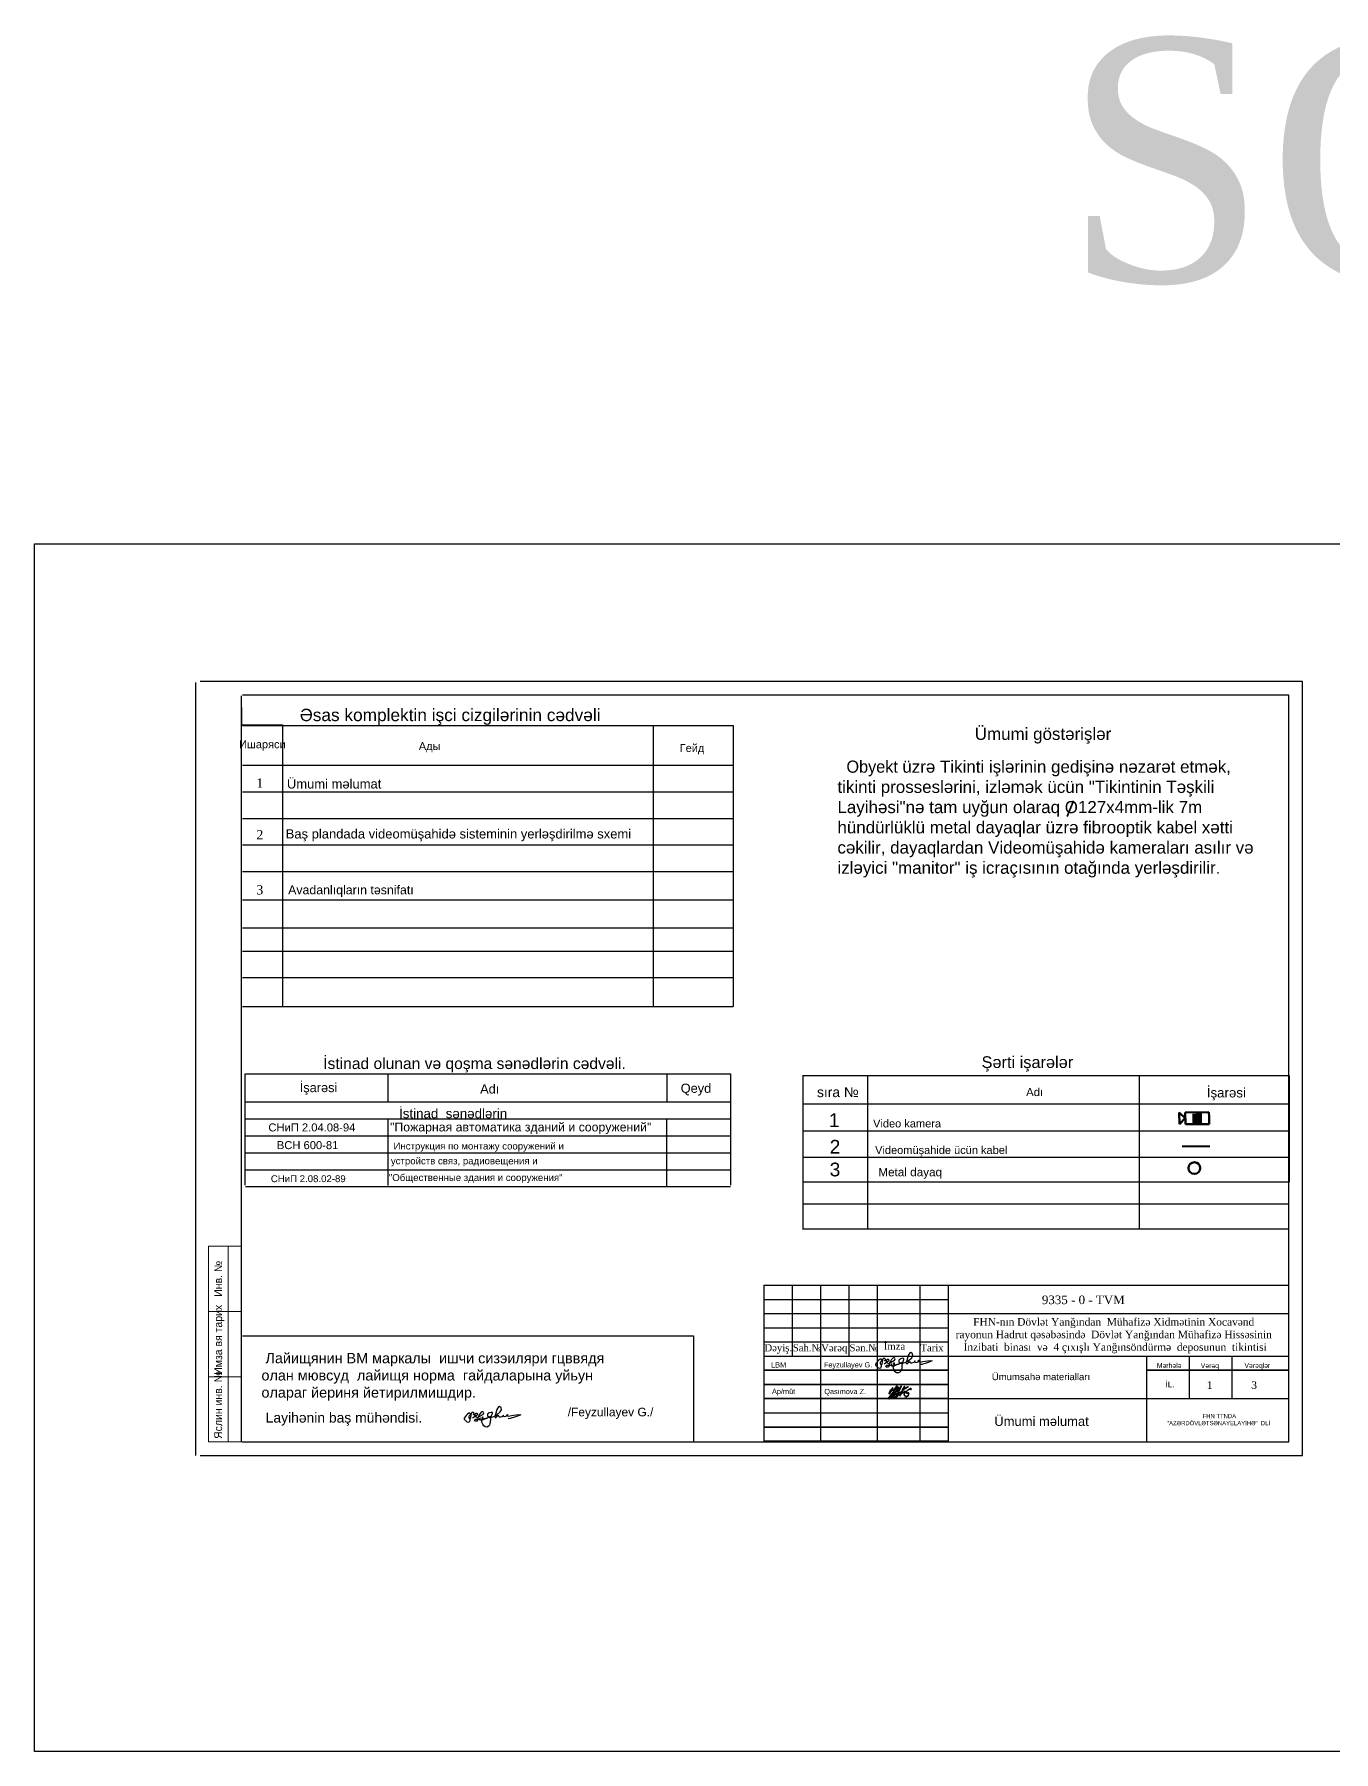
# Model space of a CAD drawing. Header units: feet. Extents: x 3381 to 682707, y 675186 to 4374675.
# Drawn here: x 680613 to 681119, y 4372831 to 4373499 of the extents above; entities that cross this region are included whole.
import ezdxf

# ---------------------------------------------------------------- set-up
doc = ezdxf.new("R2010")
doc.units = ezdxf.units.FT
doc.header["$MEASUREMENT"] = 0
doc.linetypes.add('DUZ', pattern=[0])
doc.layers.get('0').update_dxf_attribs({"linetype": 'CONTINUOUS'})
for name, color, linetype, lineweight in [('0_Ном._пера__100', 7, 'CONTINUOUS', 60), ('0_Ном._пера__7', 7, 'CONTINUOUS', 18), ('_cp_basic_Shtamp_0.5', 7, 'CONTINUOUS', 50), ('Annotation - Text_Pen_No__1', 7, 'CONTINUOUS', 13), ('Künc ştampının yazısı', 7, 'CONTINUOUS', 13), ('rabit xt', 7, 'CONTINUOUS', 13), ('Text blocks_Ном._пера__7', 7, 'CONTINUOUS', 15), ('Йїейбїбйещ_Pen_No__255', 7, 'CONTINUOUS', 13), ('окна', 150, 'CONTINUOUS', 15), ('перегородка_Ном._пера__1', 7, 'CONTINUOUS', 13), ('размер', 90, 'CONTINUOUS', 9), ('размер2_Ном._пера__1', 7, 'CONTINUOUS', 13), ('ФОРМАТ', 7, 'CONTINUOUS', 5)]:
    doc.layers.add(name, color=color, linetype=linetype, lineweight=lineweight)
for name, color, linetype in [('ramka', 7, 'CONTINUOUS'), ('Trees', 92, 'CONTINUOUS'), ('схемы', 7, 'CONTINUOUS'), ('шлейфы', 85, 'CONTINUOUS')]:
    doc.layers.add(name, color=color, linetype=linetype)
doc.styles.add('ARİAL', font='arial.ttf')
doc.styles.get("Standard").update_dxf_attribs({"font": 'arial.ttf', "height": 1.5})
doc.styles.add('Times New  Roman', font='times.ttf')
doc.styles.add('СГЕНЕРИР_СТИЛЬ_2', font='arial.ttf')
doc.styles.add('СГЕНЕРИР_СТИЛЬ_8', font='a3ar(la).ttf')
doc.styles.add('ттт', font='az97l01.TTF', dxfattribs={"height": 300})

# ---------------------------------------------------------------- blocks, each defined once
blk = doc.blocks.new('V-V2')
at = {"ltscale": 0.5}
for color, points in [(3, [(750, 202), (550, 201), (550, 1), (750, 2)]), (5, [(750, 2), (550, 1), (550, -197), (750, -197)]), (2, [(950, 203), (750, 202), (750, 2), (951, 3)]), (7, [(951, 3), (750, 2), (750, -197), (952, -197)])]:
    blk.add_hatch(color=color, dxfattribs=at).paths.add_polyline_path(points)
for p, q in [((251, -49), (251, 251)), ((251, 251), (1251, 251)), ((1251, 251), (1251, -249)), ((1251, 1), (1501, 251)), ((1501, -249), (1251, 1)), ((1501, 251), (1501, -249)), ((251, -249), (251, -49)), ((1251, -249), (251, -249))]:
    blk.add_line(p, q)
blk = doc.blocks.new('imza')
at = {"layer": 'Trees', "color": 7, "lineweight": 35}
for points in [[(119720, 323671), (66422, 219944), (42890, 182637), (19967, 146297), (15300, 146297), (15300, 151548), (15300, 160199), (18817, 172635), (28167, 199489), (43494, 233005), (60112, 260506), (74006, 275754), (81247, 279703), (86499, 279703), (90251, 274776), (101934, 255493), (109353, 251051), (121336, 249109), (137421, 252022), (148648, 258819), (157824, 266372), (205102, 327179), (234949, 372477), (188278, 301645), (182164, 285472), (71039, 58567), (49297, 29796), (22297, 5315), (11999, 1421), (4890, 2720), (2153, 6441), (2153, 12680), (2153, 20998), (5657, 28003), (37175, 81506), (58069, 109161), (93158, 155604), (168836, 244492), (249359, 331849), (257092, 340239), (267608, 348560), (272179, 348560), (274632, 345775), (272513, 338421), (268929, 325976), (203932, 193993), (142303, 85970), (130681, 66803), (114116, 45299), (98340, 31119), (92665, 28851), (87444, 28851), (85288, 32367), (85288, 37925), (85288, 44958), (87785, 51878), (98000, 70822), (130411, 121776), (153236, 150731), (232390, 243285), (351751, 368187), (356609, 368187), (280335, 206621), (181882, 35886)], [(167136, 278349), (194691, 296062), (213990, 303970), (238885, 310721), (256638, 315535), (272291, 315535), (283870, 315535), (288695, 311333), (297931, 303288), (300852, 289924), (297572, 276036), (281361, 255206), (258010, 238040), (218752, 224087), (197993, 207372), (191226, 198858), (222154, 216298), (234032, 222996), (254203, 236686), (270940, 233782), (279104, 227565), (287462, 209110), (290183, 197066), (291281, 179704), (287836, 144642), (284270, 127093), (277886, 112915), (266529, 99357), (254031, 84436), (238452, 74448), (220952, 63228), (199475, 53640), (184462, 48973), (168676, 47383), (150237, 48242), (133752, 50038), (116228, 54219), (101027, 60416), (87626, 70611), (80826, 85804), (80826, 97798), (84626, 110592), (93027, 117788), (105628, 122386), (113861, 125390), (128629, 127783), (143203, 130145), (188423, 137473), (208420, 139584), (232323, 144536), (242885, 146724), (260979, 152750), (281350, 158414), (316662, 175080), (344127, 193380), (371539, 214476), (399090, 240115), (422514, 265598), (436403, 289010), (444708, 307514), (452855, 329232), (455833, 342579), (455833, 353795), (452179, 358621), (448393, 355754), (443175, 347926), (431148, 330820), (423464, 312790), (405582, 278084), (392800, 247509), (381371, 219323), (369936, 198963), (352731, 165608), (342564, 145896), (333386, 122755), (325788, 103596), (321219, 92074), (324285, 92074), (330880, 103244), (341696, 116427), (359107, 132905), (379155, 154789), (397358, 170872), (414305, 185281), (429715, 200550), (445524, 211968), (458145, 219271), (463857, 219271), (463857, 215022), (459473, 201745), (451237, 188202), (444707, 177465), (442469, 169480), (442469, 163240), (447517, 167090), (517041, 225315), (556686, 256394), (599532, 284291), (618334, 296532), (632144, 301800), (636726, 301800), (633761, 294931), (629347, 284702), (625366, 275480), (627697, 269475), (631605, 266781), (640634, 266781), (650741, 263010), (657067, 260650)], [(416076, 13564), (441715, 13213), (458574, 18127), (480976, 24657), (502998, 31077), (509500, 40944)], [(500295, 211291), (469701, 179690), (457620, 165559), (446670, 148138), (439881, 137337), (439881, 129823), (442153, 119815), (447100, 108759), (453312, 100716), (460795, 93379), (470068, 84285), (481124, 79974), (493395, 75189), (506395, 73483), (520532, 74529), (530621, 75973), (540432, 81089), (553371, 90326), (561192, 100700), (567337, 108853), (567337, 120783), (567337, 134994), (570340, 155600), (574321, 172086), (574321, 178197), (570767, 179902), (567354, 179902), (555552, 175781), (528326, 166273), (516876, 164269), (512184, 166685), (510620, 173223), (510620, 181607), (510620, 198280), (510620, 206239), (505354, 208939), (497818, 204818), (489111, 199738)], [(477209, 278739), (480314, 298392), (480314, 310116), (498253, 322873), (528957, 335286), (545658, 341551), (552098, 343967), (556652, 343967), (560453, 339788)]]:
    blk.add_lwpolyline(points, dxfattribs=at)

msp = doc.modelspace()

# ---------------------------------------------------------------- linework, layer by layer
at = {"lineweight": 25}
for p, q in [((680676.203, 4372946.007), (680676.203, 4373246.978)), ((681107.169, 4373247.332), (680677.856, 4373247.332)), ((681107.169, 4372945.955), (681107.169, 4373247.332)), ((680693.976, 4372951.399), (680693.976, 4373241.771)), ((681101.802, 4373241.966), (680694.328, 4373241.966)), ((681101.802, 4372951.321), (681101.802, 4373241.966)), ((680693.976, 4373237.175), (680693.976, 4373230.425)), ((680693.976, 4373230.425), (680709.956, 4373230.425)), ((680709.956, 4373230.425), (680709.956, 4373120.865)), ((680969.105, 4372979.177), (680897.323, 4372979.177)), ((680969.105, 4372979.177), (680897.323, 4372979.177)), ((681101.625, 4372979.177), (681046.409, 4372979.177)), ((681101.625, 4372979.177), (681046.409, 4372979.177)), ((680969.105, 4372973.655), (680897.323, 4372973.655)), ((680969.105, 4372973.655), (680897.323, 4372973.655)), ((680969.105, 4372968.134), (680897.323, 4372968.134)), ((680969.105, 4372968.134), (680897.323, 4372968.134)), ((680969.105, 4372957.09), (680897.323, 4372957.09)), ((680969.105, 4372957.09), (680897.323, 4372957.09)), ((680694.152, 4372951.321), (681101.802, 4372951.321)), ((680969.105, 4372951.569), (680897.323, 4372951.569)), ((680969.105, 4372951.569), (680897.323, 4372951.569)), ((680677.856, 4372945.955), (681107.169, 4372945.955))]:
    msp.add_line(p, q, dxfattribs=at)
at = {"color": 7, "lineweight": 25}
for p, q in [((680694.283, 4373230.217), (680885.452, 4373230.217)), ((680854.452, 4373120.865), (680854.452, 4373230.217)), ((680885.452, 4373230.217), (680885.452, 4373120.865)), ((680694.283, 4373214.717), (680885.452, 4373214.717)), ((680694.283, 4373204.384), (680885.452, 4373204.384)), ((680694.283, 4373194.051), (680885.452, 4373194.051)), ((680694.283, 4373183.717), (680885.452, 4373183.717)), ((680694.283, 4373173.384), (680885.452, 4373173.384)), ((680694.283, 4373173.383), (680885.452, 4373173.383)), ((680694.283, 4373162.304), (680885.452, 4373162.304)), ((680694.283, 4373151.405), (680885.452, 4373151.405)), ((680694.283, 4373142.383), (680885.452, 4373142.383)), ((680694.283, 4373132.05), (680885.452, 4373132.05)), ((680694.283, 4373120.865), (680885.452, 4373120.865)), ((680897.323, 4373012.307), (681101.625, 4373012.307)), ((680897.323, 4373012.307), (680897.323, 4372951.569)), ((680908.367, 4373012.307), (680908.367, 4372984.699)), ((680919.41, 4373012.307), (680919.41, 4372951.569)), ((680930.453, 4373012.307), (680930.453, 4372984.699)), ((680941.497, 4373012.307), (680941.497, 4372951.569)), ((680958.062, 4373012.307), (680958.062, 4372951.569)), ((680969.105, 4373012.307), (680969.105, 4372951.569)), ((680897.323, 4373006.785), (680969.105, 4373006.785)), ((680897.323, 4373001.264), (681101.625, 4373001.264)), ((680694.343, 4372992.593), (680870.012, 4372992.593)), ((680870.012, 4372992.593), (680870.012, 4372951.517)), ((680897.323, 4372995.742), (680969.105, 4372995.742)), ((680897.323, 4372990.22), (680969.105, 4372990.22)), ((680897.323, 4372984.699), (681101.625, 4372984.699)), ((681046.409, 4372984.699), (681046.409, 4372951.569)), ((681062.974, 4372984.699), (681062.974, 4372968.134)), ((681079.539, 4372984.699), (681079.539, 4372968.134)), ((680897.323, 4372979.177), (680969.105, 4372979.177)), ((681046.409, 4372979.177), (681101.625, 4372979.177)), ((680897.323, 4372973.655), (680969.105, 4372973.655)), ((680897.323, 4372968.134), (681101.625, 4372968.134)), ((680897.323, 4372962.612), (680969.105, 4372962.612)), ((680897.323, 4372957.09), (680969.105, 4372957.09))]:
    msp.add_line(p, q, dxfattribs=at)
at = {"linetype": 'DUZ', "lineweight": 35}
msp.add_line((681015.477, 4373194.772), (681017.959, 4373200.909), dxfattribs=at)
at = {"color": 0, "lineweight": 25, "ltscale": 2}
for p, q in [((680695.3, 4373094.616), (680695.3, 4373051.188)), ((680695.514, 4373094.616), (680884.366, 4373094.616)), ((680750.963, 4373094.616), (680750.963, 4373083.744)), ((680859.558, 4373094.616), (680859.558, 4373083.744)), ((680884.366, 4373094.616), (680884.366, 4373051.188)), ((680695.514, 4373083.744), (680884.366, 4373083.744)), ((680695.514, 4373077.109), (680884.366, 4373077.109)), ((680750.963, 4373077.109), (680750.963, 4373051.128)), ((680859.48, 4373077.109), (680859.48, 4373050.918)), ((680695.514, 4373070.474), (680884.366, 4373070.474)), ((680695.514, 4373063.839), (680884.366, 4373063.839)), ((680695.514, 4373057.203), (680884.366, 4373057.203)), ((680695.514, 4373050.761), (680884.366, 4373050.761))]:
    msp.add_line(p, q, dxfattribs=at)
at = {"color": 0, "lineweight": 40}
msp.add_line((681060.201, 4373066.455), (681071.052, 4373066.455), dxfattribs=at)
at = {"color": 1, "lineweight": 30}
msp.add_lwpolyline([(680613.285, 4373300.966), (682149.668, 4373300.966), (682149.668, 4372830.697), (680613.285, 4372830.697)], close=True, dxfattribs=at)
at = {"color": 1, "linetype": 'DUZ', "lineweight": 60}
msp.add_circle((681065.011, 4373057.893), 2.287, dxfattribs=at)
at = {"layer": '0_Ном._пера__100', "linetype": 'Continuous', "lineweight": 25}
for p, q in [((680912.43, 4373093.971), (681101.867, 4373093.971)), ((680912.57, 4373093.799), (680912.57, 4373034.306)), ((680937.68, 4373093.799), (680937.68, 4373034.429)), ((681043.537, 4373093.965), (681043.537, 4373034.552)), ((681101.867, 4373093.971), (681101.867, 4373052.382)), ((680912.43, 4373082.935), (681101.342, 4373082.935)), ((680912.43, 4373072.345), (681101.867, 4373072.345)), ((680912.43, 4373062.173), (681101.867, 4373062.173)), ((680912.43, 4373052.51), (681101.867, 4373052.51)), ((680912.43, 4373043.933), (681101.867, 4373043.933)), ((680912.43, 4373034.269), (681101.867, 4373034.269))]:
    msp.add_line(p, q, dxfattribs=at)
at = {"layer": 'окна', "color": 0, "ltscale": 2}
for p, q in [((680681.092, 4372951.269), (680681.092, 4373027.472)), ((680681.092, 4373027.472), (680693.748, 4373027.472)), ((680688.712, 4373027.472), (680688.712, 4372951.269)), ((680681.092, 4373002.071), (680693.864, 4373002.071)), ((680681.092, 4372976.67), (680693.757, 4372976.67)), ((680696.333, 4372951.269), (680681.092, 4372951.269))]:
    msp.add_line(p, q, dxfattribs=at)
at = {"layer": 'схемы', "color": 5, "lineweight": 30}
for points in [[(680942.78, 4372982.284, -0.3006337), (680943.232, 4372982.825, 0.2802498), (680943.278, 4372983.313, 0.2687794), (680942.712, 4372983.494, 0.1221921), (680940.873, 4372981.573), (680940.858, 4372981.199, 0.0999903), (680941.977, 4372980.168, 0.2003981), (680942.885, 4372980.124, 0.3129138), (680943.075, 4372981.376, -0.2937938), (680942.78, 4372982.284)], [(680943.124, 4372981.258, 0.2027102), (680943.531, 4372982.159, -0.0832168), (680943.86, 4372983.717, -0.5409747), (680944.532, 4372983.745), (680944.681, 4372983.182)], [(680944.774, 4372983.027), (680945.337, 4372983.402, -1.0345012), (680945.929, 4372982.786), (680944.177, 4372981.578)], [(680944.681, 4372983.182), (680945.358, 4372982.059), (680946.017, 4372981.815), (680948.19, 4372983.051, 1.2496404), (680947.524, 4372983.858, 0.0792582), (680946.146, 4372981.719), (680946.02, 4372980.744), (680945.868, 4372980.393), (680945.041, 4372980.358), (680944.893, 4372980.793), (680945.269, 4372981.169), (680946.581, 4372981.114), (680946.885, 4372981.152), (680947.221, 4372981.552), (680947.129, 4372981.63), (680946.896, 4372981.353), (680947.004, 4372980.942), (680947.246, 4372980.911), (680948.139, 4372981.392), (680948.297, 4372981.793), (680948.171, 4372982.026), (680947.864, 4372981.86), (680947.754, 4372981.508), (680947.89, 4372981.258), (680948.379, 4372981.311), (680950.74, 4372981.909), (680951.581, 4372982.644), (680951.927, 4372983.326), (680951.928, 4372983.763), (680951.356, 4372983.837), (680950.64, 4372983.606), (680949.907, 4372983.144), (680949.967, 4372982.49), (680950.428, 4372982.085), (680951.02, 4372981.849), (680951.529, 4372981.926), (680952.41, 4372982.188), (680953.533, 4372982.88), (680954.921, 4372984.036), (680955.358, 4372984.87), (680955.254, 4372985.578), (680954.633, 4372986.148), (680954.22, 4372985.988), (680953.589, 4372984.965), (680953.02, 4372982.982), (680952.777, 4372982.133), (680952.918, 4372981.775), (680953.19, 4372981.74), (680953.632, 4372982.27), (680954.019, 4372982.734), (680954.25, 4372982.36), (680954.562, 4372982.088), (680955.027, 4372982.028), (680955.724, 4372982.279), (680956.24, 4372982.558), (680956.204, 4372982.796), (680956.043, 4372982.628), (680956.242, 4372982.312), (680956.645, 4372982.193), (680957.036, 4372982.366), (680957.875, 4372982.726), (680957.901, 4372982.928), (680957.704, 4372982.954), (680957.343, 4372982.666), (680958.168, 4372982.319), (680959.333, 4372982.573), (680960.117, 4372982.716), (680961.106, 4372982.829), (680962.329, 4372982.969), (680962.934, 4372982.89), (680962.568, 4372982.702), (680962.032, 4372982.425), (680960.905, 4372982.1), (680958.837, 4372981.476), (680958.062, 4372981.37)], [(680944.774, 4372983.027), (680944.639, 4372982.902, -0.4342938), (680944.501, 4372982.92, -0.1602621), (680944.527, 4372983.056), (680944.58, 4372983.117), (680944.661, 4372983.12), (680944.73, 4372983.102)], [(680784.469, 4372962.15), (680785.145, 4372961.028), (680785.804, 4372960.784), (680787.977, 4372962.019, 1.2496404), (680787.312, 4372962.827, 0.0792582), (680785.933, 4372960.687), (680785.807, 4372959.713), (680785.656, 4372959.361), (680784.828, 4372959.326), (680784.681, 4372959.761), (680785.057, 4372960.137), (680786.368, 4372960.083), (680786.672, 4372960.12), (680787.009, 4372960.521), (680786.916, 4372960.599), (680786.683, 4372960.321), (680786.791, 4372959.91), (680787.034, 4372959.879), (680787.927, 4372960.36), (680788.084, 4372960.762), (680787.959, 4372960.994), (680787.651, 4372960.829), (680787.542, 4372960.477), (680787.678, 4372960.226), (680788.166, 4372960.28), (680790.528, 4372960.878), (680791.369, 4372961.612), (680791.715, 4372962.295), (680791.716, 4372962.732), (680791.144, 4372962.805), (680790.427, 4372962.574), (680789.694, 4372962.112), (680789.755, 4372961.459), (680790.215, 4372961.054), (680790.807, 4372960.818), (680791.316, 4372960.895), (680792.197, 4372961.156), (680793.32, 4372961.848), (680794.708, 4372963.004), (680795.146, 4372963.838), (680795.041, 4372964.546), (680794.42, 4372965.116), (680794.007, 4372964.956), (680793.376, 4372963.933), (680792.808, 4372961.95), (680792.565, 4372961.101), (680792.705, 4372960.743), (680792.977, 4372960.708), (680793.42, 4372961.239), (680793.807, 4372961.702), (680794.037, 4372961.328), (680794.35, 4372961.056), (680794.814, 4372960.996), (680795.512, 4372961.247), (680796.028, 4372961.526), (680795.992, 4372961.765), (680795.83, 4372961.596), (680796.029, 4372961.28), (680796.433, 4372961.161), (680796.823, 4372961.334), (680797.662, 4372961.694), (680797.689, 4372961.897), (680797.491, 4372961.922), (680797.13, 4372961.635), (680797.956, 4372961.288), (680799.12, 4372961.542), (680799.905, 4372961.685), (680800.894, 4372961.798), (680802.117, 4372961.937), (680802.721, 4372961.859), (680802.355, 4372961.67), (680801.819, 4372961.394), (680800.693, 4372961.068), (680798.625, 4372960.444), (680797.85, 4372960.339)], [(680782.568, 4372961.252, -0.3006337), (680783.02, 4372961.794, 0.2802498), (680783.065, 4372962.282, 0.2687794), (680782.5, 4372962.462, 0.1221921), (680780.66, 4372960.542), (680780.646, 4372960.167, 0.0999903), (680781.764, 4372959.137, 0.2003981), (680782.672, 4372959.093, 0.3129138), (680782.862, 4372960.345, -0.2937938), (680782.568, 4372961.252)], [(680782.912, 4372960.227, 0.2027102), (680783.318, 4372961.127, -0.0832168), (680783.647, 4372962.685, -0.5409747), (680784.319, 4372962.713), (680784.469, 4372962.15)], [(680784.562, 4372961.996), (680785.124, 4372962.371, -1.0345012), (680785.716, 4372961.755), (680783.964, 4372960.547)], [(680784.562, 4372961.996), (680784.426, 4372961.871, -0.4342938), (680784.289, 4372961.889, -0.1602621), (680784.314, 4372962.024), (680784.367, 4372962.085), (680784.448, 4372962.089), (680784.517, 4372962.07)]]:
    msp.add_lwpolyline(points, format="xyb", dxfattribs=at)
for points in [[(680950.781, 4372981.945), (680951.192, 4372981.494), (680951.125, 4372980.977), (680951.031, 4372980.245), (680950.91, 4372979.315), (680950.683, 4372978.819), (680950.351, 4372978.499), (680949.776, 4372978.12), (680949.044, 4372978.214), (680948.488, 4372978.549), (680948.129, 4372979.285), (680947.795, 4372979.971), (680947.764, 4372980.602), (680948.076, 4372980.906), (680948.859, 4372981.277), (680950.122, 4372981.753)], [(680790.568, 4372960.913), (680790.979, 4372960.462), (680790.912, 4372959.945), (680790.818, 4372959.214), (680790.698, 4372958.284), (680790.47, 4372957.787), (680790.138, 4372957.467), (680789.563, 4372957.088), (680788.831, 4372957.183), (680788.275, 4372957.518), (680787.917, 4372958.253), (680787.582, 4372958.94), (680787.552, 4372959.57), (680787.863, 4372959.875), (680788.646, 4372960.245), (680789.91, 4372960.721)]]:
    msp.add_lwpolyline(points, dxfattribs=at)

# ---------------------------------------------------------------- block references
at = {"color": 5, "lineweight": 30, "xscale": 1.35661101831e-05, "yscale": 1.35661101831e-05, "zscale": 1.35661101831e-05}
msp.add_blockref('imza', (680946.001, 4372968.023), dxfattribs=at)
at = {"layer": '_cp_basic_Shtamp_0.5', "lineweight": 18, "xscale": 0.0092387357225419, "yscale": 0.0092387357225419, "zscale": 0.0092387357225419, "rotation": 180.5480750126968}
msp.add_blockref('V-V2', (681073.038, 4373077.402), dxfattribs=at)
msp.add_blockref('V-V2', (681073.038, 4373077.402), dxfattribs=at)
msp.add_blockref('V-V2', (681073.038, 4373077.402), dxfattribs=at)
msp.add_blockref('V-V2', (681073.038, 4373077.402), dxfattribs=at)

# ---------------------------------------------------------------- texts
at = {"color": 0, "lineweight": 25, "ltscale": 2, "style": 'ARİAL'}
for s, height, p in [(' Əsas komplektin işci cizgilərinin cədvəli  ', 4.81137, (680714.781, 4373231.913)), (' 1', 5.3378, (680920.578, 4373073.89)), ('2', 5.338, (680922.989, 4373063.546)), ('3', 5.338, (680922.989, 4373054.686))]:
    msp.add_text(s, height=height, dxfattribs=at).set_placement(p)
at = {"color": 7, "lineweight": 25, "attachment_point": 5}
for s, insert, char_height, width, style in [('\\pxt8;{\\fArial|b0|i0|c238|p34;Ümumi} göstərişlər', (681006.068, 4373226.238), 4.72206, 294.38584, 'ARİAL'), ('1', (680701.076, 4373207.802), 3.617, 144.66876, 'Times New  Roman'), ('\\A1;{\\fArial|b0|i0|c238|p34;Ümumi məlumat}', (680730.026, 4373207.464), 3.61672, 124.61366, 'ARİAL'), ('2', (680701.076, 4373187.703), 3.617, 144.66876, 'Times New  Roman'), ('3', (680701.076, 4373166.208), 3.617, 144.66876, 'Times New  Roman'), ('Şərti işarələr', (680999.979, 4373098.448), 4.55175, 157.51851, 'ARİAL'), ('{\\fArial|b0|i0|c238|p34;sıra} №', (680926.176, 4373087.431), 3.85992, 154.39669, 'ARİAL'), ('\\A1;{\\fArial|b0|i0|c238|p34;Ümumi məlumat}', (681005.492, 4372959.313), 3.61672, 124.61366, 'ARİAL')]:
    msp.add_mtext(s, dxfattribs=dict(at, insert=insert, char_height=char_height, width=width, style=style))
at = {"color": 7, "insert": (680736.561, 4373165.701), "char_height": 3.44079, "width": 127.49898, "attachment_point": 5, "style": 'ARİAL'}
msp.add_mtext('\\A1;Аvadanl{\\fArial|b0|i0|c238|p34;ıqların təsnifatı}', dxfattribs=at)
at = {"color": 0, "lineweight": 25, "ltscale": 2, "attachment_point": 1, "style": 'ARİAL'}
for s, insert, char_height, width in [('СНиП 2.04.08-94', (680704.429, 4373075.289), 3.11518, 35.43105), ('"Пожарная автоматика зданий и сооружений"', (680751.807, 4373075.592), 3.42441, 105.97168)]:
    msp.add_mtext(s, dxfattribs=dict(at, insert=insert, char_height=char_height, width=width))
at = {"color": 7, "lineweight": 25, "char_height": 2.76084, "attachment_point": 1, "style": 'Times New  Roman'}
for s, insert in [('{\\fTimes New Roman|b0|i0|c238|p18;İmza}', (680944.069, 4372989.931)), ('{\\fTimes New Roman|b0|i0|c238|p18;Dəyiş.}', (680897.589, 4372989.311)), ('{\\fTimes New Roman|b0|i0|c238|p18;Sah.}№', (680908.633, 4372989.311)), ('{\\fTimes New Roman|b0|i0|c238|p18;Vərəq}', (680919.676, 4372989.311)), ('{\\fTimes New Roman|b0|i0|c238|p18;Sən.}№', (680930.719, 4372989.311)), ('{\\fTimes New Roman|b0|i0|c238|p18;Tarix}', (680958.328, 4372989.311))]:
    msp.add_mtext_dynamic_manual_height_columns(s, width=966.03969, gutter_width=3519.639, heights=[0], dxfattribs=dict(at, insert=insert))
at = {"lineweight": 25, "char_height": 2.0339, "attachment_point": 5, "style": 'ARİAL'}
for s, insert in [('{\\fArial|b0|i0|c238|p34;LBM}', (680903.124, 4372981.272)), ('Ap/{\\fArial|b0|i0|c238|p34;müt}', (680905.038, 4372970.644))]:
    msp.add_mtext(s, dxfattribs=dict(at, insert=insert))
at = {"color": 7, "lineweight": 9, "insert": (681053.792, 4372974.779, 0.26), "char_height": 2.22422, "attachment_point": 1, "style": 'ARİAL'}
msp.add_mtext('{\\fArial|b0|i0|c238|p34;İ}L{\\fArial|b0|i0|c238|p34;.} ', dxfattribs=at)
at = {"color": 0, "lineweight": -2, "ltscale": 2, "insert": (680701.866, 4372969.124), "char_height": 3.86638, "width": 136.11344, "attachment_point": 1, "style": 'ARİAL'}
msp.add_mtext('{\\fArial|b0|i0|c162|p34; \\P \\fArial|b0|i0|c238|p34;Layihənin baş mühəndisi.}', dxfattribs=at)
at = {"lineweight": -2, "insert": (681036.712, 4372962.167), "char_height": 1.64657, "width": 75.43004, "attachment_point": 1, "style": 'Times New  Roman'}
msp.add_mtext('\\pxqc;{\\fArial|b0|i0|c0|p34; FHN TTNDA \\P"AZƏRDÖVLƏTSƏNAYELAYİHƏ"  DLİ }', dxfattribs=at)
at = {"layer": '0_Ном._пера__7', "linetype": 'Continuous', "lineweight": 25, "attachment_point": 5, "style": 'ARİAL'}
for s, insert, char_height in [('{\\fArial Az Lat|b0|i0|c204|p34;Ишаряси}', (680702.081, 4373222.438), 3.06444), ('{\\fArial Az Lat|b0|i0|c204|p34;Ады}', (680767.226, 4373221.774), 3.06444), ('{\\fArial (Azeri Lat)|b0|i0|c204|p34;Гейд}', (680869.387, 4373221.009), 3.06444), ('А{\\fArial|b0|i0|c238|p34;dı}', (681002.806, 4373087.488), 3.15314)]:
    msp.add_mtext(s, dxfattribs=dict(at, insert=insert, char_height=char_height))
at = {"layer": 'Annotation - Text_Pen_No__1', "linetype": 'Continuous', "attachment_point": 2, "style": 'ARİAL'}
for s, insert, char_height in [('\\A1;Mərhələ', (681055.192, 4372982.018), 1.90174), ('\\A1;Vərəq', (681071.04, 4372981.939), 1.9017), ('\\A1;Vərəqlər', (681089.529, 4372982.018), 1.90174)]:
    msp.add_mtext(s, dxfattribs=dict(at, insert=insert, char_height=char_height))
at = {"layer": 'Künc ştampının yazısı', "color": 1, "lineweight": -2, "insert": (680777.017, 4373187.475), "char_height": 3.616719, "width": 141.26757, "attachment_point": 5, "style": 'ARİAL'}
msp.add_mtext('{\\fArial|b0|i0|c238|p34;\\C7;  \\fArial|b0|i0|c204|p34;Ba\\fArial|b0|i0|c238|p34;ş planda\\fArial|b0|i0|c204|p34;da \\fArial|b0|i0|c238|p34;vid\\fArial|b0|i0|c204|p34;e\\fArial|b0|i0|c238|p34;omüşahidə sisteminin\\fArial|b0|i0|c204|p34; \\fArial|b0|i0|c238|p34;yerləşdirilmə\\fArial|b0|i0|c204|p34; \\fArial|b0|i0|c238|p34;s\\fArial|b0|i0|c204|p34;xemi}', dxfattribs=at)
at = {"layer": 'rabit xt', "color": 7, "lineweight": 20, "ltscale": 0.3, "char_height": 2.97733, "width": 4.82947, "attachment_point": 1}
for s, insert in [('{\\fTimes New Roman|b0|i0|c0|p18;1}', (681069.843, 4372974.912)), ('{\\fTimes New Roman|b0|i0|c0|p18;3}', (681087.155, 4372974.912))]:
    msp.add_mtext(s, dxfattribs=dict(at, insert=insert))
at = {"layer": 'ramka', "lineweight": 18, "ltscale": 0.3, "attachment_point": 1, "style": 'Times New  Roman'}
for s, insert, char_height, width in [('{\\fTimes New Roman|b0|i0|c238|p18;SON 24.04.2025}', (681013.884, 4373497.815, 1157.435), 94.81884, 3140.16055), ('{\\fTimes New Roman|b0|i0|c238|p18;9335 - 0 - TVM}', (681005.635, 4373008.279, 40.784), 3.34105, 110.6472)]:
    msp.add_mtext(s, dxfattribs=dict(at, insert=insert, char_height=char_height, width=width))
at = {"layer": 'ramka', "color": 7, "lineweight": 20, "ltscale": 0.4, "attachment_point": 1, "style": 'ARİAL'}
for s, insert, char_height, width in [('{\\fArial|b0|i0|c238|p34;Feyzullayev} {\\fArial|b0|i0|c238|p34;G.}', (680920.764, 4372982.331, 0.139), 2.0339, 19.77643), ('/{\\fArial|b0|i0|c238|p34;Feyzullayev} {\\fArial|b0|i0|c238|p34;G.}/', (680820.999, 4372964.584, 0.139), 3.32899, 47.81821)]:
    msp.add_mtext(s, dxfattribs=dict(at, insert=insert, char_height=char_height, width=width))
at = {"layer": 'ramka', "color": 7, "linetype": 'DUZ', "lineweight": 25, "ltscale": 0.5, "insert": (680986.143, 4372977.985), "char_height": 2.64915, "width": 42.20721, "attachment_point": 1, "style": 'ARİAL'}
msp.add_mtext('{\\fArial|b0|i0|c238|p34;Ümumsahə materialları}', dxfattribs=at)
at = {"layer": 'Text blocks_Ном._пера__7', "linetype": 'Continuous', "lineweight": 25, "attachment_point": 5, "style": 'ARİAL'}
for s, insert, char_height in [('ВСН 600-81', (680719.69, 4373066.812), 3.1152), ('Инструкция по монтажу сооружений и', (680786.315, 4373066.082), 2.6823), ('устройств связ, радиовещения и ', (680780.684, 4373060.28), 2.6823), ('СНиП 2.08.02-89', (680719.955, 4373053.744), 2.6823), ('"Общественные здания и сооружения"', (680785.156, 4373053.797), 2.6823)]:
    msp.add_mtext(s, dxfattribs=dict(at, insert=insert, char_height=char_height))
at = {"layer": 'Йїейбїбйещ_Pen_No__255', "color": 7, "linetype": 'Continuous', "lineweight": 25, "attachment_point": 8, "line_spacing_factor": 1.031546, "style": 'ARİAL'}
for s, insert, char_height, width in [('\\Pİstinad olunan və qoşma sənədlərin cədvəli.', (680784.683, 4373095.125), 4.34726, 135.91739), ('\\Pİstinad  sənədlərin', (680776.359, 4373077.241), 3.71454, 112.50367)]:
    msp.add_mtext(s, dxfattribs=dict(at, insert=insert, char_height=char_height, width=width))
at = {"layer": 'окна', "color": 0, "lineweight": 25, "ltscale": 2, "attachment_point": 1}
for s, insert, char_height, width, style in [('^I^I^I^I\\P\\P  \\P^I^I   {\\L\\P}  Obyekt {\\fArial|b0|i0|c238|p34;üzrə Tikinti işlərinin gedişinə nəzarət etmək, tikinti prosseslərini, izləmək ücün "Tikintinin Təşkili Layihəsi"nə tam uyğun olaraq O127x4mm-lik 7m hündürlüklü metal dayaqlar üzrə fibrooptik kabel xətti cəkilir, dayaqlardan Videomüşahidə kameraları asılır və izləyici "manitor" iş icraçısının otağında yerləşdirilir.   } ', (680926.02, 4373248.044), 4.722058, 166.34148, 'СГЕНЕРИР_СТИЛЬ_8'), (' \\P {\\fArial (Azeri Lat)|b0|i0|c204|p34;Лайищянин ВМ маркалы  ишчи cизэиляри гцввядя олан мювcуд  лайищя норма  гайдаларына уйьун олараг йериня йетирилмишдир.                          \\P }', (680701.734, 4372992.596), 4.011053, 141.20657, 'ARİAL')]:
    msp.add_mtext(s, dxfattribs=dict(at, insert=insert, char_height=char_height, width=width, style=style))
at = {"layer": 'перегородка_Ном._пера__1', "linetype": 'Continuous', "lineweight": 25, "attachment_point": 8, "style": 'ARİAL'}
for s, insert, char_height in [('İşarəsi', (680723.948, 4373086.368), 3.5653), ('Adı', (680790.621, 4373086.881), 3.5653), ('Qeyd', (680870.923, 4373086.132), 3.5653), ('İşarəsi', (681077.462, 4373084.265), 3.7012)]:
    msp.add_mtext(s, dxfattribs=dict(at, insert=insert, char_height=char_height))
at = {"layer": 'размер', "color": 0, "lineweight": 9, "style": 'ттт'}
for s, height, p in [('    Инв. №', 3.0481, (680686.404, 4373003.265)), ('Имза вя тарих', 3.04813, (680686.404, 4372977.43)), ('Яслин инв. №', 3.04813, (680686.404, 4372952.463))]:
    msp.add_text(s, height=height, rotation=90, dxfattribs=at).set_placement(p)
at = {"layer": 'размер2_Ном._пера__1', "linetype": 'Continuous', "lineweight": 15, "insert": (681033.603, 4372992.647), "char_height": 2.93796, "attachment_point": 5, "style": 'СГЕНЕРИР_СТИЛЬ_2'}
msp.add_mtext('{\\fTimes New Roman|b0|i0|c238|p18;\\C7;FHN-nın Dövlət Yanğından  Mühafizə Xidmətinin Xocavənd\\Prayonun Hadrut qəsəbəsində  Dövlət Yanğından Mühafizə Hissəsinin\\P İnzibati  binası  və  4 çıxışlı Yanğınsöndürmə  deposunun  tikintisi}', dxfattribs=at)
at = {"layer": 'ФОРМАТ', "insert": (680920.901, 4372971.933), "char_height": 2.0339, "width": 156.50534, "attachment_point": 1, "line_spacing_factor": 0.7, "style": 'ARİAL'}
msp.add_mtext('{\\C7;Qas\\fArial|b0|i0|c238|p34;ımova\\fArial|b0|i0|c204|p34; Z.}', dxfattribs=at)
at = {"layer": 'шлейфы', "color": 0, "linetype": 'Continuous', "lineweight": 25, "attachment_point": 1, "style": 'ARİAL'}
for s, insert, char_height, width in [('{\\fArial|b0|i0|c238|p34;Video} kamera', (680939.901, 4373076.794), 3.07028, 66.66741), ('{\\fArial|b0|i0|c238|p34;Videomüşahide ücün kabel}', (680940.686, 4373066.46), 3.07028, 66.66741), ('{\\fArial|b0|i0|c238|p34;Metal} dayaq', (680941.934, 4373057.973), 3.2616, 118.94032)]:
    msp.add_mtext(s, dxfattribs=dict(at, insert=insert, char_height=char_height, width=width))

doc.saveas('drawing.dxf')
